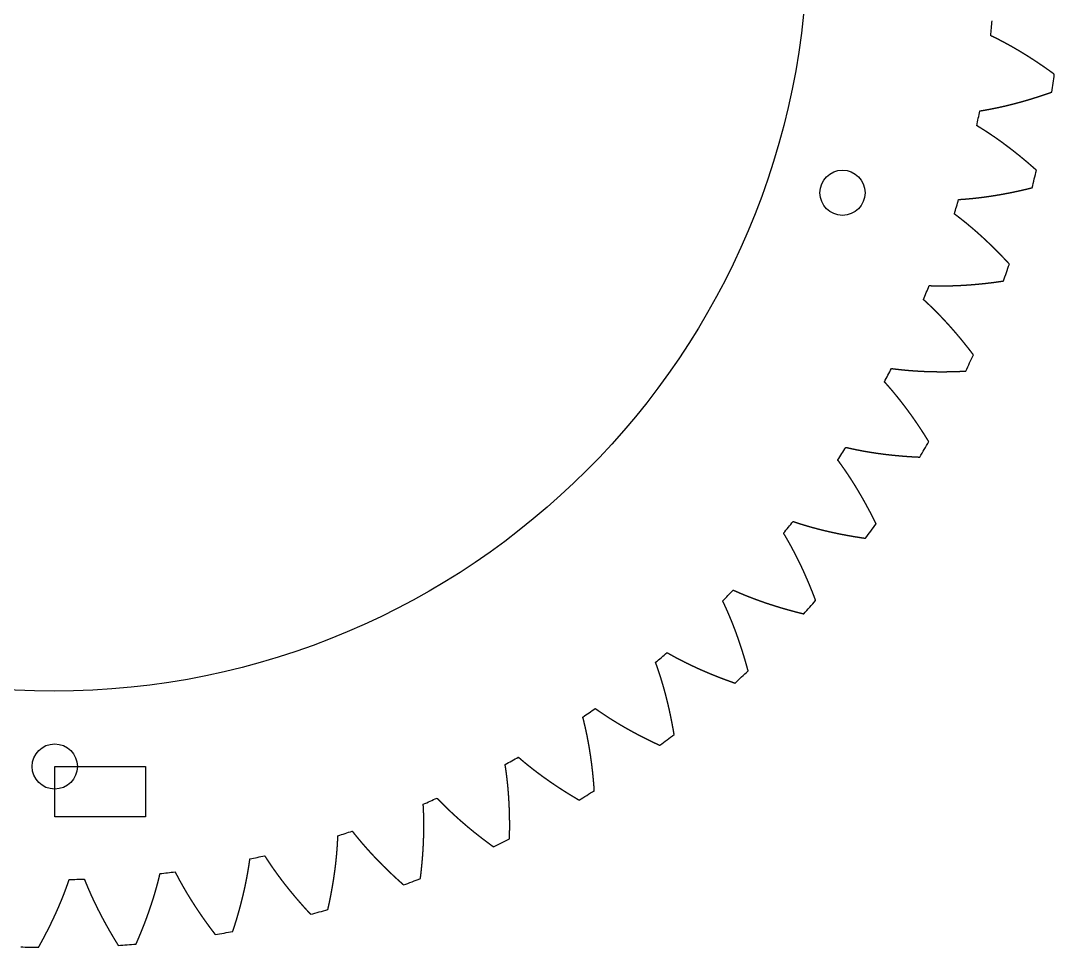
# Model space of a CAD drawing. Header units: millimetres. Extents: x -106 to 415, y -206 to 191.
# Drawn here: x 345.8 to 414.4, y 57 to 118.5 of the extents above; entities that cross this region are included whole.
import ezdxf

# ---------------------------------------------------------------- set-up
doc = ezdxf.new("R2010")
doc.units = ezdxf.units.MM
doc.header["$MEASUREMENT"] = 0

msp = doc.modelspace()

# ---------------------------------------------------------------- linework, layer by layer
at = {"linetype": 'Continuous'}
msp.add_lwpolyline([(348.04892, 68.99216), (354.06525, 68.99216), (354.06525, 65.64568), (348.04892, 65.64568)], close=True, dxfattribs=at)
for centre, radius in [((348, 123.99216), 50), ((400.32322, 107.04276), 1.5), ((348.04892, 68.99216), 1.5)]:
    msp.add_circle(centre, radius)
for radius, start, end in [(62.5, 354.0031316, 354.9199455), (67, 351.1838634, 352.2007522), (62.5, 348.4646701, 349.3814839), (67, 345.6454018, 346.6622907), (62.5, 342.9262085, 343.8430224), (67, 340.1069403, 341.1238291), (62.5, 337.387747, 338.3045609), (67, 334.5684787, 335.5853676), (62.5, 331.8492855, 332.7660993), (62.5, 326.3108239, 327.2276378), (67, 329.0300172, 330.046906), (62.5, 320.7723624, 321.6891762), (67, 323.4915557, 324.5084445), (62.5, 315.2339009, 316.1507147), (67, 317.9530941, 318.969983), (62.5, 309.6954393, 310.6122532), (67, 312.4146326, 313.4315214), (62.5, 304.1569778, 305.0737916), (67, 306.8761711, 307.8930599), (62.5, 298.6185162, 299.5353301), (67, 301.3377095, 302.3545984), (62.5, 293.0800547, 293.9968686), (62.5, 287.5415932, 288.458407), (67, 295.799248, 296.8161368), (62.5, 282.0031316, 282.9199455), (62.5, 276.4646701, 277.3814839), (62.5, 270.9262085, 271.8430224), (67, 290.2607864, 291.2776753), (67, 284.7223249, 285.7392137), (67, 279.1838634, 280.2007522), (67, 268.1069403, 269.1238291), (67, 273.6454018, 274.6622907)]:
    msp.add_arc((348, 123.99217), radius, start, end)
for points in [[(414.38022, 114.90009), (414.3621, 114.91338), (414.32583, 114.93993), (414.27138, 114.97962), (414.19869, 115.03232), (414.10769, 115.09781), (414.01654, 115.16291), (413.92524, 115.22761), (413.83381, 115.29193), (413.74222, 115.35584), (413.65049, 115.41936), (413.55862, 115.48248), (413.4666, 115.54519), (413.37444, 115.6075), (413.28213, 115.6694), (413.18969, 115.73089), (413.0971, 115.79197), (413.00437, 115.85263), (412.9115, 115.91287), (412.81849, 115.9727), (412.72533, 116.03209), (412.63204, 116.09106), (412.5386, 116.1496), (412.44503, 116.20771), (412.35132, 116.26538), (412.25746, 116.32261), (412.16347, 116.3794), (412.06934, 116.43574), (411.97507, 116.49163), (411.88066, 116.54707), (411.78612, 116.60206), (411.69144, 116.65658), (411.59662, 116.71063), (411.50166, 116.76422), (411.40657, 116.81733), (411.31134, 116.86997), (411.21597, 116.92212), (411.12047, 116.9738), (411.02483, 117.02498), (410.92906, 117.07567), (410.83315, 117.12586), (410.73711, 117.17554), (410.64093, 117.2247), (410.54461, 117.27334), (410.44816, 117.32145), (410.35158, 117.36905), (410.2742, 117.4067), (410.21611, 117.43471), (410.17736, 117.45328), (410.15798, 117.46253)], [(409.42974, 112.47535), (409.45096, 112.47868), (409.49341, 112.48539), (409.55708, 112.49562), (409.64199, 112.50958), (409.74815, 112.52757), (409.85434, 112.54609), (409.96054, 112.56516), (410.06676, 112.58477), (410.173, 112.60491), (410.27925, 112.62557), (410.38552, 112.64676), (410.4918, 112.66846), (410.59809, 112.69067), (410.70439, 112.71338), (410.81069, 112.73659), (410.917, 112.76029), (411.02332, 112.78449), (411.12964, 112.80917), (411.23595, 112.83434), (411.34227, 112.86), (411.44859, 112.88613), (411.55491, 112.91273), (411.66122, 112.9398), (411.76752, 112.96734), (411.87382, 112.99535), (411.98011, 113.02381), (412.0864, 113.05273), (412.19267, 113.08211), (412.29893, 113.11194), (412.40518, 113.14222), (412.51141, 113.17295), (412.61763, 113.20412), (412.72384, 113.23574), (412.83002, 113.26779), (412.93619, 113.30028), (413.04234, 113.3332), (413.14847, 113.36655), (413.25458, 113.40034), (413.36067, 113.43455), (413.46673, 113.46918), (413.57277, 113.50424), (413.67878, 113.53972), (413.78476, 113.57562), (413.89072, 113.61194), (413.99665, 113.64867), (414.08137, 113.67838), (414.14489, 113.70085), (414.18724, 113.71592), (414.20841, 113.72347)], [(413.19283, 108.53592), (413.17607, 108.5509), (413.14253, 108.58082), (413.09216, 108.62559), (413.0249, 108.68506), (412.94064, 108.75902), (412.8562, 108.83261), (412.77158, 108.90583), (412.68678, 108.97866), (412.60179, 109.05112), (412.51662, 109.12319), (412.43126, 109.19488), (412.34573, 109.26619), (412.26001, 109.3371), (412.17411, 109.40762), (412.08803, 109.47775), (412.00177, 109.54747), (411.91533, 109.6168), (411.8287, 109.68573), (411.7419, 109.75425), (411.65491, 109.82236), (411.56775, 109.89006), (411.4804, 109.95734), (411.39287, 110.02421), (411.30516, 110.09065), (411.21727, 110.15667), (411.12919, 110.22227), (411.04094, 110.28743), (410.95251, 110.35216), (410.86389, 110.41646), (410.77509, 110.48031), (410.68612, 110.54371), (410.59696, 110.60666), (410.50762, 110.66917), (410.41809, 110.73121), (410.32839, 110.79279), (410.2385, 110.85391), (410.14843, 110.91456), (410.05818, 110.97474), (409.96775, 111.03443), (409.87713, 111.09364), (409.78633, 111.15236), (409.69534, 111.21057), (409.60417, 111.26828), (409.51282, 111.32548), (409.42128, 111.38217), (409.3479, 111.42712), (409.29278, 111.4606), (409.256, 111.48282), (409.2376, 111.49391)], [(408.03143, 106.60029), (408.05288, 106.60156), (408.09577, 106.60414), (408.16013, 106.60818), (408.246, 106.61387), (408.3534, 106.62153), (408.46087, 106.62972), (408.56842, 106.63845), (408.67604, 106.64771), (408.78372, 106.65751), (408.89148, 106.66782), (408.99929, 106.67865), (409.10717, 106.69), (409.21511, 106.70184), (409.3231, 106.71419), (409.43115, 106.72703), (409.53925, 106.74036), (409.64741, 106.75418), (409.75561, 106.76849), (409.86386, 106.78328), (409.97216, 106.79855), (410.0805, 106.8143), (410.18889, 106.83052), (410.29732, 106.84721), (410.40578, 106.86436), (410.51429, 106.88197), (410.62283, 106.90004), (410.73141, 106.91857), (410.84002, 106.93756), (410.94867, 106.957), (411.05734, 106.97688), (411.16604, 106.99721), (411.27478, 107.01798), (411.38354, 107.0392), (411.49232, 107.06085), (411.60113, 107.08294), (411.70996, 107.10547), (411.81882, 107.12842), (411.92769, 107.15181), (412.03658, 107.17562), (412.14549, 107.19986), (412.25442, 107.22452), (412.36336, 107.2496), (412.47231, 107.27511), (412.58128, 107.30103), (412.69026, 107.32736), (412.77745, 107.34876), (412.84285, 107.36499), (412.88645, 107.3759), (412.90825, 107.38137)], [(411.39674, 102.31606), (411.3815, 102.33259), (411.35101, 102.36561), (411.3052, 102.41503), (411.24399, 102.48071), (411.16726, 102.56246), (411.09032, 102.64385), (411.01316, 102.72489), (410.93578, 102.80558), (410.85818, 102.8859), (410.78037, 102.96586), (410.70233, 103.04545), (410.62408, 103.12468), (410.5456, 103.20353), (410.46691, 103.28201), (410.388, 103.36012), (410.30887, 103.43785), (410.22953, 103.51519), (410.14996, 103.59216), (410.07017, 103.66873), (409.99017, 103.74492), (409.90994, 103.82072), (409.82949, 103.89612), (409.74882, 103.97112), (409.66794, 104.04572), (409.58683, 104.11992), (409.5055, 104.19371), (409.42395, 104.26708), (409.34217, 104.34005), (409.26017, 104.41259), (409.17796, 104.48471), (409.09551, 104.55641), (409.01284, 104.62768), (408.92995, 104.69851), (408.84683, 104.7689), (408.76349, 104.83885), (408.67992, 104.90836), (408.59613, 104.97742), (408.51211, 105.04603), (408.42786, 105.11417), (408.34338, 105.18185), (408.25867, 105.24906), (408.17373, 105.31578), (408.08855, 105.38202), (408.00314, 105.44777), (407.9175, 105.51303), (407.8488, 105.56485), (407.79717, 105.6035), (407.76271, 105.62916), (407.74546, 105.64197)], [(406.07263, 100.88762), (406.09409, 100.88681), (406.13703, 100.88524), (406.20149, 100.88304), (406.2875, 100.88042), (406.39514, 100.87768), (406.5029, 100.87546), (406.61079, 100.87377), (406.7188, 100.8726), (406.82693, 100.87196), (406.93517, 100.87182), (407.04353, 100.8722), (407.152, 100.87308), (407.26058, 100.87445), (407.36926, 100.87631), (407.47804, 100.87867), (407.58693, 100.8815), (407.69591, 100.88482), (407.80499, 100.88862), (407.91416, 100.8929), (408.02343, 100.89764), (408.13278, 100.90286), (408.24223, 100.90854), (408.35176, 100.91469), (408.46138, 100.92129), (408.57108, 100.92835), (408.68086, 100.93586), (408.79072, 100.94383), (408.90065, 100.95224), (409.01067, 100.9611), (409.12075, 100.9704), (409.23091, 100.98015), (409.34114, 100.99033), (409.45144, 101.00095), (409.56181, 101.012), (409.67224, 101.02349), (409.78274, 101.0354), (409.8933, 101.04775), (410.00392, 101.06051), (410.1146, 101.0737), (410.22535, 101.08732), (410.33614, 101.10135), (410.447, 101.1158), (410.5579, 101.13067), (410.66886, 101.14595), (410.77987, 101.16165), (410.86873, 101.17453), (410.93539, 101.18438), (410.97984, 101.19102), (411.00207, 101.19437)], [(409.00873, 96.29859), (408.99516, 96.31651), (408.968, 96.35231), (408.92717, 96.40592), (408.87259, 96.47721), (408.80411, 96.56598), (408.73538, 96.65442), (408.6664, 96.74253), (408.59717, 96.8303), (408.52769, 96.91774), (408.45795, 97.00484), (408.38796, 97.09159), (408.31772, 97.178), (408.24722, 97.26406), (408.17647, 97.34977), (408.10547, 97.43513), (408.03421, 97.52013), (407.9627, 97.60477), (407.89094, 97.68906), (407.81891, 97.77298), (407.74663, 97.85653), (407.6741, 97.93972), (407.6013, 98.02253), (407.52825, 98.10497), (407.45494, 98.18702), (407.38137, 98.2687), (407.30754, 98.35), (407.23345, 98.4309), (407.1591, 98.51142), (407.08449, 98.59154), (407.00961, 98.67126), (406.93447, 98.75058), (406.85907, 98.82949), (406.7834, 98.90799), (406.70747, 98.98607), (406.63126, 99.06374), (406.5548, 99.14099), (406.47806, 99.21782), (406.40105, 99.29421), (406.32377, 99.37017), (406.24622, 99.44569), (406.16839, 99.52076), (406.09028, 99.59537), (406.0119, 99.66951), (405.93323, 99.7432), (405.85429, 99.81642), (405.79091, 99.87463), (405.74325, 99.91808), (405.71143, 99.94696), (405.6955, 99.96137)], [(403.57161, 95.39066), (403.5929, 95.38778), (403.63549, 95.38207), (403.69943, 95.37367), (403.78479, 95.36276), (403.89166, 95.34964), (403.9987, 95.33704), (404.10592, 95.32494), (404.21332, 95.31335), (404.32088, 95.30227), (404.42861, 95.29169), (404.5365, 95.28161), (404.64454, 95.27201), (404.75275, 95.2629), (404.8611, 95.25427), (404.9696, 95.24611), (405.07825, 95.23843), (405.18704, 95.23121), (405.29598, 95.22446), (405.40506, 95.21818), (405.51427, 95.21236), (405.62362, 95.207), (405.73311, 95.20209), (405.84272, 95.19763), (405.95246, 95.19363), (406.06233, 95.19007), (406.17232, 95.18695), (406.28244, 95.18427), (406.39267, 95.18204), (406.50303, 95.18024), (406.6135, 95.17887), (406.72408, 95.17794), (406.83478, 95.17744), (406.94559, 95.17736), (407.05651, 95.17771), (407.16754, 95.17848), (407.27867, 95.17968), (407.3899, 95.18129), (407.50124, 95.18332), (407.61268, 95.18577), (407.72422, 95.18863), (407.83585, 95.19191), (407.94758, 95.19559), (408.05941, 95.19969), (408.17132, 95.20419), (408.28333, 95.2091), (408.37301, 95.21335), (408.44031, 95.21671), (408.4852, 95.21904), (408.50764, 95.22022)], [(406.05111, 90.53968), (406.03933, 90.55882), (406.01575, 90.59709), (405.98028, 90.65438), (405.93284, 90.7306), (405.87325, 90.82557), (405.81338, 90.92023), (405.75322, 91.01459), (405.69279, 91.10864), (405.63207, 91.20237), (405.57106, 91.29579), (405.50977, 91.38889), (405.44819, 91.48168), (405.38633, 91.57414), (405.32419, 91.66628), (405.26175, 91.75809), (405.19903, 91.84957), (405.13602, 91.94072), (405.07273, 92.03154), (405.00914, 92.12202), (404.94526, 92.21216), (404.88109, 92.30196), (404.81663, 92.39141), (404.75187, 92.48051), (404.68683, 92.56926), (404.62148, 92.65766), (404.55584, 92.7457), (404.48991, 92.83338), (404.42368, 92.92069), (404.35715, 93.00764), (404.29031, 93.09422), (404.22318, 93.18042), (404.15575, 93.26624), (404.08801, 93.35167), (404.01996, 93.43672), (403.95161, 93.52139), (403.88296, 93.60566), (403.81399, 93.68953), (403.74472, 93.773), (403.67513, 93.85606), (403.60523, 93.93871), (403.535, 94.02094), (403.46446, 94.10274), (403.3936, 94.18411), (403.32241, 94.26504), (403.25091, 94.34554), (403.19344, 94.4096), (403.1502, 94.45744), (403.12131, 94.48925), (403.10685, 94.50514)], [(400.55174, 90.16075), (400.57265, 90.15583), (400.61449, 90.14604), (400.67732, 90.1315), (400.76123, 90.11241), (400.86633, 90.08903), (400.97166, 90.06615), (401.07721, 90.04377), (401.18299, 90.02187), (401.28898, 90.00046), (401.39518, 89.97953), (401.50159, 89.95908), (401.60821, 89.9391), (401.71503, 89.91959), (401.82204, 89.90054), (401.92925, 89.88195), (402.03665, 89.86381), (402.14424, 89.84613), (402.25202, 89.8289), (402.35998, 89.81212), (402.46812, 89.79579), (402.57645, 89.7799), (402.68494, 89.76445), (402.79362, 89.74943), (402.90246, 89.73485), (403.01147, 89.7207), (403.12065, 89.70698), (403.22999, 89.69369), (403.3395, 89.68083), (403.44916, 89.66839), (403.55899, 89.65636), (403.66896, 89.64476), (403.7791, 89.63358), (403.88938, 89.62281), (403.99982, 89.61245), (404.1104, 89.60251), (404.22113, 89.59297), (404.332, 89.58384), (404.44301, 89.57512), (404.55417, 89.5668), (404.66546, 89.55888), (404.77689, 89.55137), (404.88846, 89.54425), (405.00015, 89.53753), (405.11198, 89.53121), (405.22394, 89.52529), (405.31361, 89.52086), (405.38092, 89.51772), (405.42582, 89.5157), (405.44828, 89.51471)], [(402.55147, 85.09311), (402.5416, 85.1133), (402.52182, 85.15366), (402.49205, 85.21411), (402.45218, 85.29455), (402.40204, 85.39483), (402.35158, 85.49483), (402.30081, 85.59455), (402.24974, 85.69399), (402.19835, 85.79315), (402.14664, 85.89202), (402.09462, 85.9906), (402.04229, 86.0889), (401.98964, 86.1869), (401.93668, 86.2846), (401.8834, 86.38201), (401.8298, 86.47912), (401.77588, 86.57593), (401.72164, 86.67243), (401.66709, 86.76863), (401.61221, 86.86451), (401.557, 86.96008), (401.50148, 87.05534), (401.44562, 87.15027), (401.38944, 87.24489), (401.33294, 87.33918), (401.2761, 87.43314), (401.21894, 87.52678), (401.16144, 87.62008), (401.10361, 87.71304), (401.04545, 87.80566), (400.98695, 87.89794), (400.92811, 87.98986), (400.86893, 88.08144), (400.80942, 88.17266), (400.74956, 88.26353), (400.68935, 88.35403), (400.6288, 88.44416), (400.56791, 88.53393), (400.50666, 88.62332), (400.44506, 88.71233), (400.38311, 88.80095), (400.32079, 88.88918), (400.25811, 88.97701), (400.19507, 89.06443), (400.13166, 89.15146), (400.08065, 89.22076), (400.04223, 89.27256), (400.01654, 89.30701), (400.00368, 89.32421)], [(397.0412, 85.24671), (397.06154, 85.2398), (397.10224, 85.22601), (397.16338, 85.20548), (397.24505, 85.17838), (397.34741, 85.14497), (397.45004, 85.11203), (397.55294, 85.07956), (397.6561, 85.04756), (397.75953, 85.01602), (397.86322, 84.98494), (397.96716, 84.95431), (398.07135, 84.92414), (398.17579, 84.89441), (398.28047, 84.86511), (398.38538, 84.83626), (398.49053, 84.80785), (398.59591, 84.77986), (398.70152, 84.75231), (398.80736, 84.72519), (398.91342, 84.6985), (399.0197, 84.67223), (399.1262, 84.64637), (399.23292, 84.62094), (399.33985, 84.59592), (399.44698, 84.57132), (399.55433, 84.54713), (399.66188, 84.52335), (399.76963, 84.49997), (399.87758, 84.47701), (399.98573, 84.45444), (400.09408, 84.43228), (400.20262, 84.41052), (400.31135, 84.38915), (400.42027, 84.36819), (400.52937, 84.34761), (400.63866, 84.32744), (400.74814, 84.30765), (400.85779, 84.28825), (400.96763, 84.26924), (401.07764, 84.25062), (401.18782, 84.23239), (401.29818, 84.21454), (401.4087, 84.19707), (401.5194, 84.17999), (401.63027, 84.16328), (401.71909, 84.15022), (401.78578, 84.1406), (401.83028, 84.13425), (401.85254, 84.1311)], [(398.54251, 80.00973), (398.53463, 80.03078), (398.51883, 80.07286), (398.49504, 80.1359), (398.46312, 80.21982), (398.42289, 80.32446), (398.38232, 80.42887), (398.34141, 80.53302), (398.30017, 80.63693), (398.25859, 80.74058), (398.21667, 80.84398), (398.17441, 80.94712), (398.13181, 81.05001), (398.08886, 81.15263), (398.04558, 81.255), (398.00195, 81.35709), (397.95797, 81.45892), (397.91365, 81.56048), (397.86898, 81.66177), (397.82396, 81.76278), (397.77859, 81.86351), (397.73287, 81.96396), (397.68679, 82.06413), (397.64036, 82.16402), (397.59358, 82.26361), (397.54644, 82.36292), (397.49894, 82.46193), (397.45107, 82.56064), (397.40285, 82.65906), (397.35426, 82.75716), (397.30531, 82.85497), (397.25599, 82.95246), (397.2063, 83.04964), (397.15624, 83.1465), (397.1058, 83.24304), (397.05499, 83.33925), (397.0038, 83.43514), (396.95224, 83.5307), (396.90029, 83.62593), (396.84796, 83.72081), (396.79523, 83.81535), (396.74212, 83.90954), (396.68861, 84.00337), (396.6347, 84.09684), (396.58039, 84.18994), (396.52568, 84.28268), (396.4816, 84.35658), (396.44835, 84.41184), (396.42611, 84.44861), (396.41497, 84.46698)], [(393.07279, 80.69443), (393.09236, 80.68559), (393.13154, 80.66794), (393.19041, 80.6416), (393.26909, 80.60674), (393.36774, 80.56361), (393.46671, 80.52092), (393.566, 80.47867), (393.66559, 80.43686), (393.76549, 80.39548), (393.8657, 80.35454), (393.9662, 80.31403), (394.06699, 80.27394), (394.16807, 80.23427), (394.26943, 80.19501), (394.37107, 80.15617), (394.47299, 80.11773), (394.57518, 80.07971), (394.67763, 80.0421), (394.78036, 80.00489), (394.88335, 79.96808), (394.9866, 79.93167), (395.09011, 79.89566), (395.19387, 79.86005), (395.29789, 79.82483), (395.40215, 79.79), (395.50666, 79.75556), (395.61141, 79.72151), (395.7164, 79.68785), (395.82164, 79.65457), (395.9271, 79.62167), (396.03281, 79.58916), (396.13874, 79.55702), (396.2449, 79.52526), (396.35128, 79.49388), (396.4579, 79.46287), (396.56473, 79.43224), (396.67178, 79.40198), (396.77905, 79.37209), (396.88654, 79.34257), (396.99424, 79.31342), (397.10215, 79.28464), (397.21027, 79.25622), (397.31859, 79.22817), (397.42712, 79.20048), (397.53586, 79.17315), (397.62301, 79.15158), (397.68846, 79.13556), (397.73214, 79.12495), (397.75398, 79.11967)], [(394.06164, 75.337), (394.05583, 75.35871), (394.04417, 75.40212), (394.02657, 75.46716), (394.0029, 75.55377), (393.97295, 75.66181), (393.94265, 75.76964), (393.91199, 75.87726), (393.88097, 75.98466), (393.84959, 76.09184), (393.81784, 76.1988), (393.78573, 76.30554), (393.75326, 76.41206), (393.72042, 76.51835), (393.68721, 76.62441), (393.65364, 76.73024), (393.6197, 76.83584), (393.58538, 76.9412), (393.5507, 77.04633), (393.51564, 77.15121), (393.4802, 77.25586), (393.44439, 77.36025), (393.4082, 77.4644), (393.37163, 77.5683), (393.33467, 77.67195), (393.29733, 77.77534), (393.25961, 77.87847), (393.2215, 77.98134), (393.183, 78.08395), (393.14411, 78.18629), (393.10482, 78.28836), (393.06514, 78.39016), (393.02506, 78.49168), (392.98458, 78.59292), (392.9437, 78.69388), (392.90241, 78.79455), (392.86072, 78.89493), (392.81862, 78.99502), (392.7761, 79.09481), (392.73317, 79.19431), (392.68982, 79.29349), (392.64604, 79.39237), (392.60184, 79.49092), (392.5572, 79.58916), (392.51213, 79.68707), (392.46663, 79.78465), (392.42988, 79.86246), (392.40213, 79.92068), (392.38354, 79.95942), (392.37422, 79.97878)], [(388.68354, 76.54641), (388.70217, 76.53572), (388.73946, 76.51437), (388.79551, 76.48247), (388.87046, 76.44018), (388.96449, 76.38773), (389.05888, 76.33569), (389.15362, 76.28405), (389.24872, 76.23282), (389.34416, 76.182), (389.43994, 76.13158), (389.53607, 76.08156), (389.63252, 76.03192), (389.7293, 75.98268), (389.8264, 75.93383), (389.92381, 75.88535), (390.02154, 75.83727), (390.11958, 75.78956), (390.21793, 75.74223), (390.31659, 75.69528), (390.41555, 75.6487), (390.5148, 75.6025), (390.61435, 75.55667), (390.71419, 75.51121), (390.81432, 75.46612), (390.91474, 75.42139), (391.01543, 75.37702), (391.11641, 75.33302), (391.21766, 75.28938), (391.31919, 75.2461), (391.42099, 75.20318), (391.52306, 75.16061), (391.6254, 75.1184), (391.728, 75.07655), (391.83086, 75.03504), (391.93398, 74.99389), (392.03736, 74.95309), (392.14099, 74.91264), (392.24488, 74.87254), (392.34901, 74.83278), (392.45339, 74.79337), (392.55802, 74.75431), (392.66289, 74.71559), (392.76801, 74.67721), (392.87336, 74.63918), (392.97895, 74.60148), (393.06361, 74.5716), (393.12721, 74.54934), (393.16966, 74.53457), (393.19089, 74.5272)], [(389.1507, 71.11855), (389.14702, 71.14072), (389.1396, 71.18505), (389.12836, 71.25149), (389.11316, 71.33998), (389.09378, 71.4504), (389.07403, 71.56066), (389.0539, 71.67073), (389.03339, 71.78062), (389.01249, 71.89033), (388.99122, 71.99986), (388.96956, 72.1092), (388.94752, 72.21836), (388.9251, 72.32732), (388.90228, 72.43609), (388.87908, 72.54467), (388.85549, 72.65305), (388.8315, 72.76123), (388.80712, 72.86921), (388.78235, 72.97699), (388.75718, 73.08457), (388.73161, 73.19193), (388.70564, 73.29909), (388.67926, 73.40603), (388.65249, 73.51276), (388.6253, 73.61927), (388.59771, 73.72556), (388.5697, 73.83163), (388.54129, 73.93748), (388.51246, 74.04309), (388.4832, 74.14848), (388.45353, 74.25363), (388.42344, 74.35855), (388.39292, 74.46322), (388.36197, 74.56765), (388.33059, 74.67184), (388.29878, 74.77578), (388.26653, 74.87946), (388.23385, 74.98289), (388.20072, 75.08607), (388.16715, 75.18897), (388.13312, 75.29161), (388.09863, 75.39397), (388.06368, 75.49606), (388.02827, 75.59786), (387.9924, 75.69938), (387.96333, 75.78038), (387.94133, 75.84099), (387.92657, 75.88135), (387.91916, 75.90152)], [(383.91443, 72.84138), (383.93195, 72.82893), (383.96701, 72.80409), (384.01972, 72.76693), (384.09023, 72.71761), (384.17876, 72.65632), (384.26769, 72.59541), (384.357, 72.53487), (384.44671, 72.47471), (384.5368, 72.41491), (384.62727, 72.35548), (384.71812, 72.29641), (384.80933, 72.2377), (384.90091, 72.17935), (384.99284, 72.12135), (385.08512, 72.0637), (385.17775, 72.00641), (385.27073, 71.94946), (385.36405, 71.89286), (385.45772, 71.83661), (385.55172, 71.7807), (385.64605, 71.72513), (385.74071, 71.66991), (385.8357, 71.61502), (385.93101, 71.56048), (386.02664, 71.50626), (386.12258, 71.45239), (386.21884, 71.39885), (386.31541, 71.34564), (386.41229, 71.29276), (386.50947, 71.24021), (386.60696, 71.18799), (386.70474, 71.1361), (386.80282, 71.08454), (386.9012, 71.0333), (386.99986, 70.98239), (387.09882, 70.93181), (387.19807, 70.88154), (387.2976, 70.8316), (387.39741, 70.78198), (387.4975, 70.73268), (387.59787, 70.6837), (387.69852, 70.63504), (387.79943, 70.5867), (387.90062, 70.53867), (388.00208, 70.49096), (388.08346, 70.45305), (388.14462, 70.42475), (388.18544, 70.40595), (388.20587, 70.39657)], [(383.85556, 67.39377), (383.85403, 67.41619), (383.85092, 67.46103), (383.84615, 67.52825), (383.83956, 67.61778), (383.83093, 67.72957), (383.82191, 67.84121), (383.81249, 67.95271), (383.80269, 68.06407), (383.79248, 68.17529), (383.78188, 68.28636), (383.77087, 68.39728), (383.75947, 68.50805), (383.74767, 68.61867), (383.73546, 68.72913), (383.72284, 68.83944), (383.70982, 68.9496), (383.69639, 69.05959), (383.68255, 69.16942), (383.66829, 69.27908), (383.65362, 69.38859), (383.63853, 69.49792), (383.62302, 69.60708), (383.60709, 69.71607), (383.59074, 69.82489), (383.57396, 69.93352), (383.55676, 70.04198), (383.53912, 70.15026), (383.52105, 70.25835), (383.50255, 70.36626), (383.48361, 70.47398), (383.46422, 70.5815), (383.44439, 70.68883), (383.42412, 70.79596), (383.40339, 70.90289), (383.38222, 71.00962), (383.36058, 71.11614), (383.3385, 71.22246), (383.31595, 71.32856), (383.29293, 71.43445), (383.26944, 71.54012), (383.24548, 71.64556), (383.22103, 71.75077), (383.1961, 71.85575), (383.17068, 71.9605), (383.14478, 72.06501), (383.12366, 72.14843), (383.10761, 72.21089), (383.09681, 72.25248), (383.09139, 72.27327)], [(378.81001, 69.61392), (378.82624, 69.59985), (378.85874, 69.57174), (378.90761, 69.52966), (378.97304, 69.47376), (379.05524, 69.40422), (379.13787, 69.33501), (379.22093, 69.26614), (379.30441, 69.19759), (379.38831, 69.12938), (379.47263, 69.0615), (379.55735, 68.99394), (379.64247, 68.9267), (379.72798, 68.85978), (379.81388, 68.79318), (379.90017, 68.72689), (379.98684, 68.66093), (380.07389, 68.59527), (380.16132, 68.52993), (380.24911, 68.4649), (380.33728, 68.40018), (380.42581, 68.33577), (380.5147, 68.27166), (380.60394, 68.20787), (380.69354, 68.14437), (380.78349, 68.08119), (380.87379, 68.0183), (380.96443, 67.95572), (381.05542, 67.89344), (381.14674, 67.83146), (381.2384, 67.76978), (381.33039, 67.70839), (381.42271, 67.64731), (381.51535, 67.58652), (381.60832, 67.52603), (381.70162, 67.46583), (381.79523, 67.40593), (381.88916, 67.34632), (381.98341, 67.28701), (382.07796, 67.22798), (382.17283, 67.16925), (382.268, 67.11082), (382.36348, 67.05267), (382.45926, 66.99481), (382.55535, 66.93725), (382.65173, 66.87997), (382.72907, 66.83438), (382.78721, 66.80031), (382.82603, 66.77766), (382.84545, 66.76635)], [(378.22564, 64.19743), (378.22628, 64.2199), (378.22752, 64.26482), (378.22926, 64.33219), (378.23134, 64.42194), (378.23353, 64.53404), (378.23533, 64.64603), (378.23672, 64.75792), (378.23771, 64.86971), (378.23828, 64.98139), (378.23845, 65.09296), (378.2382, 65.20443), (378.23754, 65.31578), (378.23647, 65.42703), (378.23498, 65.53815), (378.23307, 65.64917), (378.23074, 65.76006), (378.22799, 65.87083), (378.22481, 65.98149), (378.2212, 66.09202), (378.21717, 66.20242), (378.2127, 66.3127), (378.2078, 66.42285), (378.20247, 66.53287), (378.19669, 66.64276), (378.19048, 66.75251), (378.18382, 66.86212), (378.17672, 66.97159), (378.16917, 67.08093), (378.16116, 67.19011), (378.1527, 67.29916), (378.14379, 67.40805), (378.13441, 67.51679), (378.12457, 67.62538), (378.11426, 67.73381), (378.10348, 67.84209), (378.09224, 67.9502), (378.08051, 68.05815), (378.06831, 68.16593), (378.05562, 68.27355), (378.04244, 68.38099), (378.02876, 68.48825), (378.01459, 68.59533), (377.9999, 68.70223), (377.98471, 68.80894), (377.96901, 68.91546), (377.95605, 69.00053), (377.9461, 69.06425), (377.93937, 69.10669), (377.93597, 69.1279)], [(373.41792, 66.89419), (373.43271, 66.87861), (373.46235, 66.84749), (373.50694, 66.8009), (373.56666, 66.73895), (373.64177, 66.6618), (373.71733, 66.58494), (373.79336, 66.50837), (373.86983, 66.43208), (373.94676, 66.35609), (374.02413, 66.28039), (374.10193, 66.20496), (374.18016, 66.12983), (374.25882, 66.05497), (374.33789, 65.98039), (374.41738, 65.90608), (374.49728, 65.83206), (374.57759, 65.75831), (374.6583, 65.68483), (374.73941, 65.61163), (374.82092, 65.5387), (374.90282, 65.46605), (374.9851, 65.39367), (375.06778, 65.32155), (375.15083, 65.24971), (375.23426, 65.17814), (375.31807, 65.10683), (375.40225, 65.03579), (375.48679, 64.96502), (375.57171, 64.89451), (375.65698, 64.82427), (375.74262, 64.7543), (375.82861, 64.68459), (375.91496, 64.61514), (376.00166, 64.54596), (376.08871, 64.47704), (376.1761, 64.40838), (376.26384, 64.33999), (376.35192, 64.27185), (376.44034, 64.20398), (376.5291, 64.13637), (376.61819, 64.06902), (376.70761, 64.00193), (376.79736, 63.9351), (376.88743, 63.86853), (376.97784, 63.80222), (377.05042, 63.74937), (377.105, 63.70985), (377.14145, 63.68356), (377.15969, 63.67043)], [(372.31351, 61.55938), (372.31631, 61.58168), (372.32188, 61.62628), (372.33012, 61.69316), (372.34085, 61.78229), (372.35386, 61.89365), (372.36645, 62.00495), (372.37864, 62.11618), (372.39041, 62.22735), (372.40176, 62.33846), (372.41269, 62.44949), (372.4232, 62.56046), (372.4333, 62.67136), (372.44296, 62.78219), (372.4522, 62.89294), (372.46102, 63.00362), (372.4694, 63.11422), (372.47735, 63.22475), (372.48487, 63.33519), (372.49195, 63.44555), (372.49859, 63.55583), (372.50479, 63.66603), (372.51054, 63.77613), (372.51585, 63.88615), (372.52071, 63.99608), (372.52511, 64.10592), (372.52907, 64.21566), (372.53256, 64.32531), (372.5356, 64.43486), (372.53817, 64.54432), (372.54028, 64.65366), (372.54191, 64.76291), (372.54307, 64.87205), (372.54376, 64.98108), (372.54396, 65.09), (372.54369, 65.19881), (372.54292, 65.3075), (372.54167, 65.41608), (372.53993, 65.52454), (372.53769, 65.63288), (372.53494, 65.74109), (372.53168, 65.84917), (372.5279, 65.95712), (372.5236, 66.06493), (372.51878, 66.17261), (372.51344, 66.28015), (372.50875, 66.36608), (372.50499, 66.43046), (372.50239, 66.47335), (372.50106, 66.49479)], [(367.78851, 64.70756), (367.80173, 64.69063), (367.82822, 64.65679), (367.86811, 64.60611), (367.92157, 64.53869), (367.98889, 64.45465), (368.05668, 64.37085), (368.12496, 64.2873), (368.19371, 64.204), (368.26294, 64.12093), (368.33264, 64.03812), (368.40281, 63.95554), (368.47342, 63.8732), (368.54449, 63.7911), (368.61599, 63.70923), (368.68794, 63.6276), (368.76032, 63.54621), (368.83314, 63.46506), (368.90638, 63.38413), (368.98004, 63.30345), (369.05413, 63.22299), (369.12864, 63.14277), (369.20356, 63.06279), (369.27888, 62.98303), (369.35461, 62.90351), (369.43075, 62.82422), (369.50728, 62.74515), (369.58421, 62.66632), (369.66153, 62.58772), (369.73925, 62.50935), (369.81735, 62.43121), (369.89583, 62.3533), (369.97469, 62.27561), (370.05393, 62.19816), (370.13355, 62.12093), (370.21354, 62.04393), (370.2939, 61.96716), (370.37463, 61.89061), (370.45572, 61.8143), (370.53718, 61.73821), (370.61899, 61.66234), (370.70117, 61.58671), (370.7837, 61.5113), (370.86658, 61.43612), (370.94981, 61.36117), (371.03339, 61.28644), (371.10053, 61.22684), (371.15104, 61.18224), (371.18479, 61.15255), (371.20168, 61.13771)], [(366.17437, 59.50424), (366.17931, 59.52617), (366.18916, 59.57002), (366.20381, 59.6358), (366.2231, 59.72348), (366.24679, 59.83306), (366.27007, 59.94263), (366.29293, 60.05216), (366.31538, 60.16168), (366.3374, 60.27117), (366.359, 60.38063), (366.38017, 60.49007), (366.40092, 60.59948), (366.42124, 60.70885), (366.44113, 60.8182), (366.46058, 60.92751), (366.4796, 61.03678), (366.49818, 61.14602), (366.51632, 61.25523), (366.53402, 61.36439), (366.55127, 61.47351), (366.56808, 61.5826), (366.58443, 61.69164), (366.60033, 61.80063), (366.61578, 61.90958), (366.63077, 62.01848), (366.64529, 62.12733), (366.65935, 62.23613), (366.67295, 62.34487), (366.68607, 62.45356), (366.69872, 62.5622), (366.71089, 62.67078), (366.72258, 62.7793), (366.73379, 62.88775), (366.7445, 62.99614), (366.75473, 63.10447), (366.76446, 63.21273), (366.7737, 63.32092), (366.78243, 63.42904), (366.79065, 63.53709), (366.79836, 63.64506), (366.80555, 63.75295), (366.81221, 63.86076), (366.81833, 63.96849), (366.82393, 64.07613), (366.82899, 64.18369), (366.83261, 64.26966), (366.83509, 64.3341), (366.83663, 64.37705), (366.83738, 64.39852)], [(359.86554, 58.05122), (359.87258, 58.07256), (359.88662, 58.11526), (359.90754, 58.17931), (359.9352, 58.26473), (359.96936, 58.37151), (360.00311, 58.47832), (360.03644, 58.58514), (360.06934, 58.69197), (360.10183, 58.79883), (360.13389, 58.9057), (360.16553, 59.01258), (360.19674, 59.11947), (360.22752, 59.22638), (360.25787, 59.33329), (360.28778, 59.44021), (360.31726, 59.54714), (360.3463, 59.65408), (360.37489, 59.76102), (360.40304, 59.86797), (360.43075, 59.97492), (360.458, 60.08187), (360.4848, 60.18882), (360.51115, 60.29577), (360.53704, 60.40272), (360.56247, 60.50966), (360.58743, 60.6166), (360.61193, 60.72354), (360.63595, 60.83047), (360.65951, 60.93738), (360.68258, 61.04429), (360.70518, 61.15119), (360.72728, 61.25807), (360.7489, 61.36494), (360.77003, 61.47179), (360.79067, 61.57862), (360.8108, 61.68544), (360.83043, 61.79224), (360.84956, 61.89901), (360.86817, 62.00576), (360.88627, 62.11248), (360.90383, 62.21918), (360.92087, 62.32584), (360.93736, 62.43247), (360.95332, 62.53907), (360.96874, 62.64563), (360.98064, 62.73086), (360.98932, 62.79476), (360.99501, 62.83736), (360.99782, 62.85865)], [(361.97434, 63.07445), (361.98587, 63.05633), (362.00897, 63.02009), (362.04377, 62.9658), (362.09048, 62.89353), (362.14937, 62.80339), (362.20876, 62.71344), (362.26866, 62.62369), (362.32905, 62.53414), (362.38994, 62.44478), (362.45132, 62.35562), (362.51319, 62.26665), (362.57553, 62.17788), (362.63834, 62.08931), (362.70161, 62.00092), (362.76534, 61.91273), (362.82953, 61.82474), (362.89417, 61.73693), (362.95926, 61.64932), (363.0248, 61.5619), (363.09077, 61.47467), (363.15719, 61.38763), (363.22404, 61.30079), (363.29131, 61.21414), (363.35902, 61.12768), (363.42714, 61.04141), (363.49569, 60.95533), (363.56465, 60.86944), (363.63403, 60.78374), (363.70381, 60.69823), (363.774, 60.61292), (363.8446, 60.5278), (363.9156, 60.44286), (363.987, 60.35812), (364.05879, 60.27357), (364.13097, 60.18921), (364.20355, 60.10504), (364.27651, 60.02106), (364.34986, 59.93727), (364.42359, 59.85368), (364.49771, 59.77027), (364.5722, 59.68706), (364.64706, 59.60404), (364.7223, 59.52121), (364.79791, 59.43858), (364.87389, 59.35613), (364.93496, 59.29033), (364.98093, 59.24106), (365.01165, 59.20825), (365.02703, 59.19186)], [(353.44593, 57.21386), (353.455, 57.23443), (353.47309, 57.27558), (353.5001, 57.33731), (353.53587, 57.41965), (353.58018, 57.52264), (353.62407, 57.62569), (353.66756, 57.7288), (353.71062, 57.83196), (353.75327, 57.93518), (353.7955, 58.03845), (353.8373, 58.14178), (353.87868, 58.24517), (353.91964, 58.3486), (353.96016, 58.45209), (354.00026, 58.55562), (354.03992, 58.65921), (354.07914, 58.76285), (354.11792, 58.86653), (354.15626, 58.97026), (354.19416, 59.07403), (354.23161, 59.17786), (354.26861, 59.28172), (354.30516, 59.38563), (354.34124, 59.48958), (354.37688, 59.59357), (354.41204, 59.6976), (354.44675, 59.80167), (354.48098, 59.90578), (354.51474, 60.00993), (354.54803, 60.11411), (354.58083, 60.21833), (354.61316, 60.32258), (354.64499, 60.42686), (354.67633, 60.53117), (354.70718, 60.63552), (354.73753, 60.73989), (354.76738, 60.84429), (354.79672, 60.94872), (354.82555, 61.05318), (354.85386, 61.15765), (354.88164, 61.26216), (354.90889, 61.36668), (354.9356, 61.47122), (354.96177, 61.57578), (354.9874, 61.68036), (355.00747, 61.76404), (355.02228, 61.8268), (355.03205, 61.86865), (355.03691, 61.88957)], [(356.02969, 62.01012), (356.03942, 61.99097), (356.05892, 61.95267), (356.08832, 61.89527), (356.12783, 61.81883), (356.17775, 61.72343), (356.22818, 61.62817), (356.27913, 61.53305), (356.3306, 61.43809), (356.38259, 61.34328), (356.43508, 61.24861), (356.48806, 61.15409), (356.54155, 61.05971), (356.59551, 60.96549), (356.64996, 60.87141), (356.70488, 60.77748), (356.76028, 60.6837), (356.81614, 60.59007), (356.87247, 60.49658), (356.92926, 60.40324), (356.98652, 60.31005), (357.04422, 60.21702), (357.10237, 60.12412), (357.16098, 60.03138), (357.22002, 59.93879), (357.2795, 59.84635), (357.33942, 59.75406), (357.39977, 59.66191), (357.46055, 59.56992), (357.52176, 59.47808), (357.58339, 59.38639), (357.64544, 59.29485), (357.70791, 59.20346), (357.77079, 59.11222), (357.83409, 59.02114), (357.8978, 58.9302), (357.96191, 58.83942), (358.02643, 58.74879), (358.09135, 58.65832), (358.15667, 58.568), (358.22238, 58.47783), (358.28849, 58.38781), (358.355, 58.29795), (358.42189, 58.20825), (358.48917, 58.1187), (358.55684, 58.02931), (358.61127, 57.95792), (358.65228, 57.90444), (358.67969, 57.86882), (358.69341, 57.85102)], [(346.97547, 57), (346.98648, 57.0196), (347.00846, 57.0588), (347.0413, 57.11764), (347.08485, 57.19615), (347.13889, 57.29438), (347.19253, 57.39271), (347.24576, 57.49114), (347.29858, 57.58966), (347.35099, 57.68829), (347.40299, 57.787), (347.45457, 57.88582), (347.50574, 57.98472), (347.55649, 58.08372), (347.60681, 58.18281), (347.65671, 58.282), (347.70618, 58.38127), (347.75522, 58.48064), (347.80383, 58.58009), (347.85201, 58.67964), (347.89974, 58.77927), (347.94704, 58.879), (347.99389, 58.9788), (348.04029, 59.0787), (348.08624, 59.17868), (348.13174, 59.27875), (348.17679, 59.3789), (348.22137, 59.47914), (348.2655, 59.57946), (348.30915, 59.67986), (348.35234, 59.78034), (348.39505, 59.8809), (348.43728, 59.98155), (348.47903, 60.08227), (348.52029, 60.18307), (348.56107, 60.28395), (348.60135, 60.38491), (348.64114, 60.48594), (348.68042, 60.58705), (348.7192, 60.68824), (348.75746, 60.7895), (348.7952, 60.89083), (348.8324, 60.99223), (348.86908, 61.09371), (348.90522, 61.19525), (348.94082, 61.29687), (348.96888, 61.37822), (348.98968, 61.43926), (349.00344, 61.47997), (349.01029, 61.50033)], [(350.01008, 61.5245), (350.01791, 61.50449), (350.03362, 61.4645), (350.05735, 61.40453), (350.0893, 61.32463), (350.12977, 61.22485), (350.17077, 61.12517), (350.21231, 61.02559), (350.25437, 60.9261), (350.29696, 60.82671), (350.34007, 60.72741), (350.38369, 60.62822), (350.42781, 60.52913), (350.47243, 60.43013), (350.51755, 60.33124), (350.56315, 60.23245), (350.60923, 60.13376), (350.6558, 60.03517), (350.70284, 59.93668), (350.75036, 59.8383), (350.79835, 59.74002), (350.84681, 59.64185), (350.89573, 59.54378), (350.9451, 59.44581), (350.99493, 59.34796), (351.04522, 59.2502), (351.09595, 59.15256), (351.14712, 59.05502), (351.19874, 58.95759), (351.2508, 58.86027), (351.30329, 58.76306), (351.35622, 58.66596), (351.40958, 58.56897), (351.46336, 58.47209), (351.51757, 58.37532), (351.5722, 58.27866), (351.62726, 58.18212), (351.68273, 58.08568), (351.73861, 57.98936), (351.79491, 57.89316), (351.85161, 57.79707), (351.90873, 57.7011), (351.96625, 57.60524), (352.02417, 57.5095), (352.0825, 57.41387), (352.14122, 57.31837), (352.18851, 57.24205), (352.22416, 57.18487), (352.24801, 57.14677), (352.25995, 57.12773)]]:
    msp.add_open_spline(points, degree=5)

doc.saveas('drawing.dxf')
